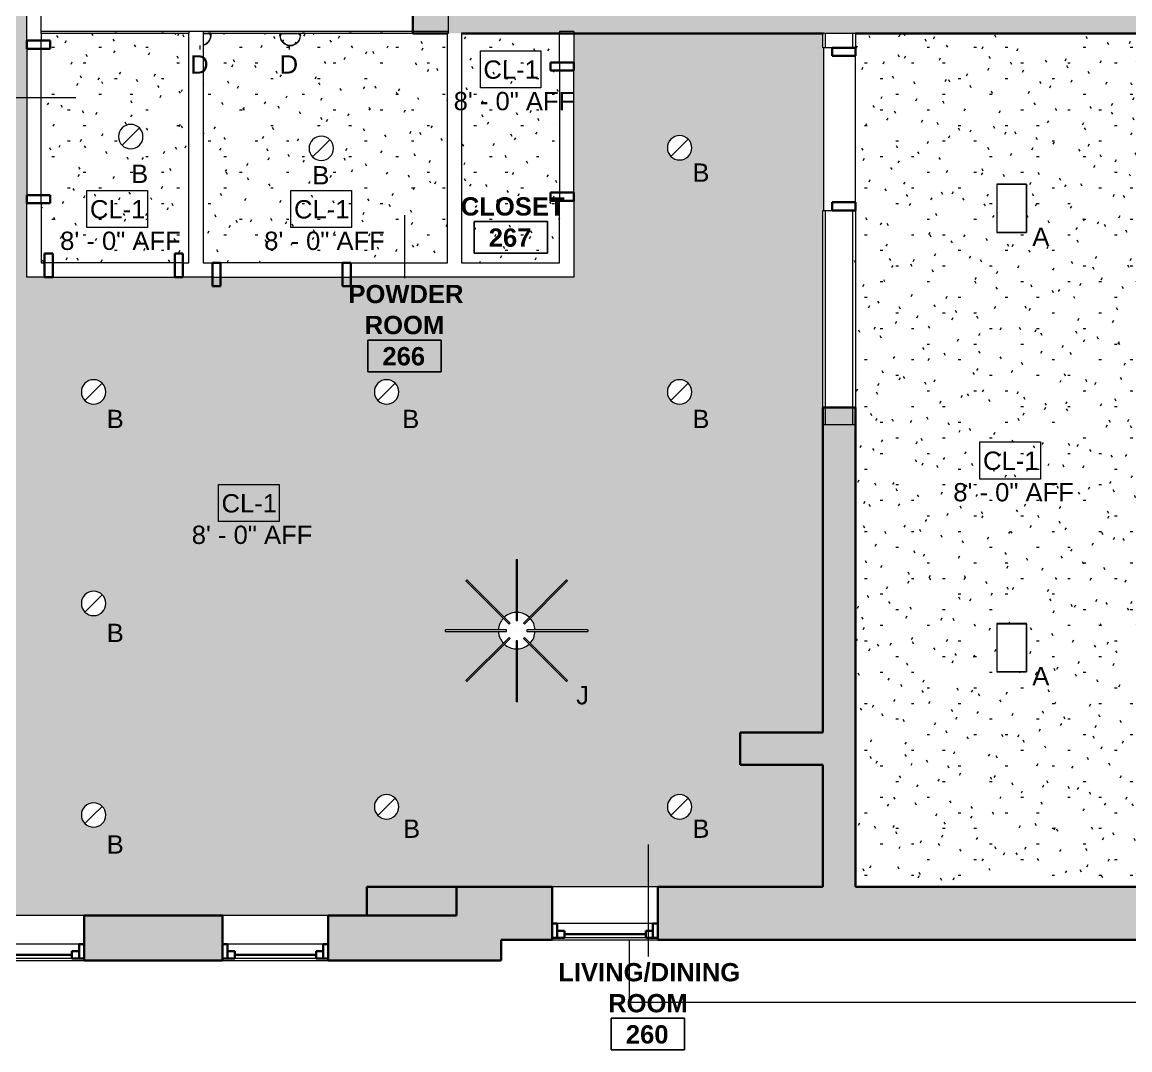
# Model space of a CAD drawing. Header units: inches. Extents: x -529 to 1015, y -2066 to -1239.
# Drawn here: x -391.3 to -119.1, y -1947.6 to -1694.9 of the extents above; entities that cross this region are included whole.
import ezdxf

# ---------------------------------------------------------------- set-up
doc = ezdxf.new("R2010")
doc.units = ezdxf.units.IN
doc.header["$MEASUREMENT"] = 0
for name, color, linetype, lineweight in [('A-AREA-IDEN', 2, 'Continuous', 9), ('A-CLNG', 13, 'Continuous', 18), ('A-CLNG-IDEN', 151, 'Continuous', 9), ('A-CLNG-PATT', 13, 'Continuous', 18), ('A-DOOR', 31, 'Continuous', 18), ('A-DOOR-FRAM', 31, 'Continuous', 30), ('A-GLAZ', 151, 'Continuous', 18), ('A-ROOF', 132, 'Continuous', 18), ('A-WALL', 113, 'Continuous', 18), ('A-WALL-PATT', 111, 'Continuous', 18), ('E-LITE-EQPM', 33, 'Continuous', 9), ('E-LITE-EQPM-IDEN', 33, 'Continuous', 9), ('I-WALL', 2, 'Continuous', 18)]:
    doc.layers.add(name, color=color, linetype=linetype, lineweight=lineweight)
doc.styles.add('Arial', font='arial.ttf', dxfattribs={"height": 4.5})
doc.styles.add('Swis721 Lt BT_1', font='swissl.ttf', dxfattribs={"height": 4.5})
doc.styles.add('Swis721 Lt BT_B', font='', dxfattribs={"height": 4.5})
doc.styles.get('Swis721 Lt BT_B').set_extended_font_data('Swis721 Lt BT', bold=True)
pattern_1 = [(0, (0, 0), (15.36, 3.84), [0.634, -10.886, 0.634, -10.886, -61.44]), (0, (0, 0), (15.36, 3.84), [-23.04, 0.634, -22.406, 0.634, -10.886, -26.88]), (0, (0, 0), (15.36, 3.84), [-57.6, 0.634, -7.046, 0.634, -18.566]), (120, (5.76, 1.92), (-11.0055376, 11.38215), [0.634, -10.886, 0.634, -10.886, -61.44]), (120, (5.76, 1.92), (-11.0055376, 11.38215), [-23.04, 0.634, -22.406, 0.634, -10.886, -26.88]), (120, (5.76, 1.92), (-11.0055376, 11.38215), [-57.6, 0.634, -7.046, 0.634, -18.566]), (240, (7.68, 9.6), (-4.3544624, -15.22215), [0.634, -10.886, 0.634, -10.886, -61.44]), (240, (7.68, 9.6), (-4.3544624, -15.22215), [-23.04, 0.634, -22.406, 0.634, -10.886, -26.88]), (240, (7.68, 9.6), (-4.3544624, -15.22215), [-57.6, 0.634, -7.046, 0.634, -18.566])]

# ---------------------------------------------------------------- blocks, each defined once
blk = doc.blocks.new('extra piece - extra piece-5080210-2ND FLOOR - RCP')
at = {"layer": 'A-WALL', "lineweight": 9}
blk.add_hatch(color=7, dxfattribs=at).paths.add_polyline_path([(-284.58, -1914.58), (-284.58, -1907.52), (-306.63, -1907.52), (-306.63, -1914.58)], flags=0)
at = {"layer": 'A-WALL', "color": 8, "lineweight": 30}
for p, q in [((-306.63, -1907.52), (-284.58, -1907.52)), ((-306.63, -1914.58), (-306.63, -1907.52)), ((-284.58, -1907.52), (-284.58, -1914.58)), ((-284.58, -1914.58), (-306.63, -1914.58))]:
    blk.add_line(p, q, dxfattribs=at)
blk = doc.blocks.new('Window-Double-Hung - 26_ x 42_-5128332-2ND FLOOR - RCP')
at = {"layer": 'A-GLAZ', "color": 8, "lineweight": 30}
for p, q in [((-13, 6.5), (-13, -6.5)), ((-13, 6), (-10, 6)), ((-11.75, 6), (-11.75, 2.5)), ((-10, 6), (-10, 4.25)), ((10, 6), (13, 6)), ((10, 6), (10, 4.25)), ((11.75, 6), (11.75, 2.5)), ((13, -6.5), (13, 6.5)), ((-11.75, 4.25), (-10, 4.25)), ((-10, 5.125), (10, 5.125)), ((11.75, 4.25), (10, 4.25)), ((-13, 2.5), (-11.75, 2.5)), ((11.75, 2.5), (13, 2.5))]:
    blk.add_line(p, q, dxfattribs=at)
at = {"layer": 'A-GLAZ'}
for p, q in [((13, 6.5), (-13, 6.5)), ((-13, -6.5), (13, -6.5))]:
    blk.add_line(p, q, dxfattribs=at)
at = {"layer": 'A-GLAZ', "lineweight": 9}
for p, q in [((-10, 6), (10, 6)), ((-11.75, 2.5), (11.75, 2.5))]:
    blk.add_line(p, q, dxfattribs=at)
blk = doc.blocks.new('Window-Double-Hung - 26_ x 42_-5128400-2ND FLOOR - RCP')
at = {"layer": 'A-GLAZ', "color": 8, "lineweight": 30}
for p, q in [((-13, 5.5), (-13, -5.5)), ((13, -5.5), (13, 5.5)), ((-13, 5), (-10, 5)), ((-11.75, 5), (-11.75, 1.5)), ((-11.75, 3.25), (-10, 3.25)), ((-10, 5), (-10, 3.25)), ((-10, 4.125), (10, 4.125)), ((10, 5), (13, 5)), ((10, 5), (10, 3.25)), ((11.75, 3.25), (10, 3.25)), ((11.75, 5), (11.75, 1.5)), ((-13, 1.5), (-11.75, 1.5)), ((11.75, 1.5), (13, 1.5))]:
    blk.add_line(p, q, dxfattribs=at)
at = {"layer": 'A-GLAZ'}
for p, q in [((13, 5.5), (-13, 5.5)), ((-13, -5.5), (13, -5.5))]:
    blk.add_line(p, q, dxfattribs=at)
at = {"layer": 'A-GLAZ', "lineweight": 9}
for p, q in [((-10, 5), (10, 5)), ((-11.75, 1.5), (11.75, 1.5))]:
    blk.add_line(p, q, dxfattribs=at)
blk = doc.blocks.new('Single Flush - D1 2_6_ X 8_ - NOT FR-6102321-2ND FLOOR - RCP')
at = {"layer": 'A-DOOR-FRAM'}
for p, q in [((-17, 4), (-17, -1.75)), ((-17, 4), (-15, 4)), ((-15, 4), (-15, -1.75)), ((15.000004, 4), (15.000004, -1.75)), ((15.000004, 4), (17.000004, 4)), ((17.000004, 4), (17.000004, -1.75)), ((-17, -1.75), (-15, -1.75)), ((15.000004, -1.75), (17.000004, -1.75))]:
    blk.add_line(p, q, dxfattribs=at)
blk = doc.blocks.new('Downlight - Recessed Can - 6_ Incandescent - 277V-5290754-2ND FLOOR - RCP')
at = {"layer": 'E-LITE-EQPM'}
for q in [(-2.12, -2.12), (2.12, 2.12)]:
    blk.add_line((0, 0), q, dxfattribs=at)
for start, end in [(360, 180), (0, 180), (180, 360), (180, 360)]:
    blk.add_arc((0, 0), 3, start, end, dxfattribs=at)
blk = doc.blocks.new('Trybeca Rectangle Trimless 300mm 33W  HCOFO - Trybeca Rectangle Trimlles 300 mm  HCOFO Embossed matt white-5303995-2ND FLOOR - RCP')
at = {"layer": 'E-LITE-EQPM'}
for p, q in [((-3.61, -5.91), (-3.61, 5.91)), ((-3.61, 5.91), (3.6, 5.91)), ((3.6, 5.91), (3.6, -5.91)), ((3.6, -5.91), (-3.61, -5.91))]:
    blk.add_line(p, q, dxfattribs=at)
for centre, radius, start, end in [((-3.59, 5.89), 0.0375, 90, 180), ((3.58, 5.88), 0.0407, 0, 90), ((-3.59, -5.89), 0.0389, 180, 270), ((3.58, -5.89), 0.0393, 270, 0)]:
    blk.add_arc(centre, radius, start, end, dxfattribs=at)
blk = doc.blocks.new('Lightart-Echo-Revit - Fin Type A - 35_D x 14_H-8 Fins-5361502-2ND FLOOR - RCP')
at = {"layer": 'E-LITE-EQPM'}
for p, q in [((-0.18, 17.5), (-0.18, 2.5)), ((-0.18, 17.5), (0.18, 17.5)), ((0.18, 2.5), (0.18, 17.5)), ((-12.5, 12.25), (-12.25, 12.5)), ((-12.5, 12.25), (-1.89, 1.64)), ((-1.64, 1.89), (-12.25, 12.5)), ((12.25, 12.5), (1.64, 1.89)), ((1.89, 1.64), (12.5, 12.25)), ((12.25, 12.5), (12.5, 12.25)), ((-2.5, 0.18), (-17.5, 0.18)), ((-17.5, -0.18), (-17.5, 0.18)), ((-2.5, -0.18), (-2.5, 0.18)), ((-1.89, 1.64), (-1.64, 1.89)), ((-0.18, 2.5), (0.18, 2.5)), ((1.64, 1.89), (1.89, 1.64)), ((17.5, 0.18), (2.5, 0.18)), ((2.5, 0.18), (2.5, -0.18)), ((17.5, 0.18), (17.5, -0.18)), ((-17.5, -0.18), (-2.5, -0.18)), ((-1.89, -1.64), (-12.5, -12.25)), ((-12.25, -12.5), (-1.64, -1.89)), ((-1.64, -1.89), (-1.89, -1.64)), ((-0.18, -2.5), (-0.18, -17.5)), ((0.18, -2.5), (-0.18, -2.5)), ((0.18, -17.5), (0.18, -2.5)), ((1.89, -1.64), (1.64, -1.89)), ((1.64, -1.89), (12.25, -12.5)), ((12.5, -12.25), (1.89, -1.64)), ((2.5, -0.18), (17.5, -0.18)), ((-12.25, -12.5), (-12.5, -12.25)), ((12.5, -12.25), (12.25, -12.5)), ((0.18, -17.5), (-0.18, -17.5))]:
    blk.add_line(p, q, dxfattribs=at)
at = {"layer": 'E-LITE-EQPM', "flags": 128}
blk.add_lwpolyline([(0, 0), (0, 0), (0, 0)], dxfattribs=at)
blk.add_lwpolyline([(0, 0), (0, 0), (0, 0)], dxfattribs=at)
at = {"layer": 'E-LITE-EQPM'}
for start, end in [(137.2661, 177.7056), (92.2944, 132.7339), (47.2661, 87.7056), (2.2944, 42.7339), (182.2944, 222.7339), (317.2661, 357.7056), (227.2661, 267.7056), (272.2944, 312.7339)]:
    blk.add_arc((0, 0), 4.5, start, end, dxfattribs=at)
blk = doc.blocks.new('Single Flush - D1 3_ X 8_ - FR-6103358-2ND FLOOR - RCP')
at = {"layer": 'A-DOOR-FRAM'}
for p, q in [((-20, 1.75), (-20, -4)), ((-20, 1.75), (-18, 1.75)), ((-18, 1.75), (-18, -4)), ((18.000004, 1.75), (18.000004, -4)), ((18.000004, 1.75), (20.000004, 1.75)), ((20.000004, 1.75), (20.000004, -4)), ((-20, -4), (-18, -4)), ((18.000004, -4), (20.000004, -4))]:
    blk.add_line(p, q, dxfattribs=at)
blk = doc.blocks.new('Single Flush - D1 3_ X 8_  - NOT FR-6103434-2ND FLOOR - RCP')
at = {"layer": 'A-DOOR-FRAM'}
for p, q in [((-20, -4), (-20, 1.75)), ((-20, 1.75), (-18, 1.75)), ((-18, -4), (-18, 1.75)), ((18.000004, -4), (18.000004, 1.75)), ((18.000004, 1.75), (20.000004, 1.75)), ((20.000004, -4), (20.000004, 1.75)), ((-20, -4), (-18, -4)), ((18.000004, -4), (20.000004, -4))]:
    blk.add_line(p, q, dxfattribs=at)
blk = doc.blocks.new('spectrum-sconce_round - BATHROOM 5_W x 4_D x 9_25_H 2-V4-2ND FLOOR - RCP')
at = {"layer": 'E-LITE-EQPM'}
for p, q in [((-7.43, 2.99), (-7.26, 2.91)), ((-4.07, 3.22), (-4.06, 3.22)), ((-4.07, 3.09), (-4.07, 3.22)), ((-4.07, 3.22), (-4.07, 3.09)), ((-4.07, 3.2), (-4.06, 3.2)), ((-4.07, 3.11), (-4.07, 3.2)), ((-4.07, 3.2), (-4.07, 3.11)), ((-4.07, 3.09), (-4.07, 2.72)), ((-4.06, 3.09), (-4.07, 3.09)), ((-4.06, 3.22), (-4.06, 3.09)), ((-4.06, 3.09), (-4.06, 2.78)), ((-4.06, 2.78), (-4.03, 2.78)), ((-4.06, 2.72), (-4.06, 2.78)), ((-4.06, 2.77), (-4.03, 2.77)), ((-3.81, 2.73), (-4.06, 2.73)), ((-4.06, 2.72), (-4.06, 2.73)), ((-4.03, 3.09), (-4.03, 3.22)), ((-4.03, 2.78), (-4.03, 3.09)), ((-4.03, 3.06), (-3.86, 3.06)), ((-3.86, 2.87), (-4.03, 2.87)), ((-3.86, 2.86), (-4.03, 2.86)), ((-3.81, 2.73), (-3.68, 2.73)), ((-3.68, 2.73), (-3.81, 2.73)), ((-3.81, 2.72), (-3.81, 2.73)), ((-3.68, 2.73), (-3.68, 2.72)), ((-3.68, 2.73), (-3.07, 2.73)), ((-3.07, 2.73), (-3.68, 2.73)), ((-2.18, 2.73), (-3.07, 2.73)), ((4.59, 2.91), (4.76, 2.99))]:
    blk.add_line(p, q, dxfattribs=at)
at = {"layer": 'E-LITE-EQPM', "flags": 128}
for points in [[(-2.18, 5.64), (-2.64, 5.47), (-3.12, 5.17), (-3.51, 4.78), (-3.81, 4.3), (-4, 3.78), (-4.06, 3.22)], [(-4.03, 3.22), (-3.95, 3.81), (-3.74, 4.37), (-3.41, 4.86), (-2.96, 5.25), (-2.43, 5.53), (-2.19, 5.61)], [(-3.95, 3.79), (-3.74, 4.35), (-3.41, 4.84), (-2.96, 5.23), (-2.43, 5.51), (-2.19, 5.59)]]:
    blk.add_lwpolyline(points, dxfattribs=at)
at = {"layer": 'E-LITE-EQPM'}
for centre, start, end in [((-3.87, 2.97), 276.1329, 83.8671), ((-3.87, 2.97), 69.8893, 83.8671), ((-3.87, 2.95), 276.1329, 13.9779), ((-3.87, 2.95), 276.1329, 290.1107), ((-3.87, 2.97), 346.0221, 41.9336), ((-3.87, 2.95), 346.0221, 13.9779)]:
    blk.add_arc(centre, 0.0943, start, end, dxfattribs=at)
blk = doc.blocks.new('spectrum-sconce_round - BATHROOM 5_W x 4_D x 9_25_H 2-6078638-2ND FLOOR - RCP')
at = {"layer": 'E-LITE-EQPM'}
for p, q in [((-7.43, 2.99), (-7.26, 2.91)), ((-4.07, 3.22), (-4.06, 3.22)), ((-4.07, 3.09), (-4.07, 3.22)), ((-4.07, 3.22), (-4.07, 3.09)), ((-4.07, 3.2), (-4.06, 3.2)), ((-4.07, 3.11), (-4.07, 3.2)), ((-4.07, 3.2), (-4.07, 3.11)), ((-4.07, 3.09), (-4.07, 2.72)), ((-4.06, 3.09), (-4.07, 3.09)), ((-4.06, 3.22), (-4.06, 3.09)), ((-4.06, 3.09), (-4.06, 2.78)), ((-4.06, 2.78), (-4.03, 2.78)), ((-4.06, 2.72), (-4.06, 2.78)), ((-4.06, 2.77), (-4.03, 2.77)), ((-3.81, 2.73), (-4.06, 2.73)), ((-4.06, 2.72), (-4.06, 2.73)), ((-4.03, 3.09), (-4.03, 3.22)), ((-4.03, 2.78), (-4.03, 3.09)), ((-4.03, 3.06), (-3.86, 3.06)), ((-3.86, 2.87), (-4.03, 2.87)), ((-3.86, 2.86), (-4.03, 2.86)), ((-3.81, 2.73), (-3.68, 2.73)), ((-3.68, 2.73), (-3.81, 2.73)), ((-3.81, 2.72), (-3.81, 2.73)), ((-3.68, 2.73), (-3.68, 2.72)), ((-3.68, 2.73), (-3.07, 2.73)), ((-3.07, 2.73), (-3.68, 2.73)), ((-0.05, 2.73), (-3.07, 2.73)), ((-0.05, 2.73), (0.57, 2.73)), ((0.57, 2.73), (-0.05, 2.73)), ((0.57, 2.72), (0.57, 2.73)), ((0.57, 2.73), (0.69, 2.73)), ((0.69, 2.73), (0.57, 2.73)), ((0.94, 2.73), (0.69, 2.73)), ((0.69, 2.72), (0.69, 2.73)), ((0.75, 3.06), (0.91, 3.06)), ((0.91, 2.87), (0.75, 2.87)), ((0.91, 2.86), (0.75, 2.86)), ((0.91, 3.22), (0.91, 3.09)), ((0.91, 3.09), (0.91, 2.78)), ((0.91, 2.78), (0.94, 2.78)), ((0.91, 2.77), (0.94, 2.77)), ((0.94, 3.09), (0.94, 3.22)), ((0.94, 3.22), (0.96, 3.22)), ((0.94, 3.2), (0.96, 3.2)), ((0.94, 2.78), (0.94, 3.09)), ((0.96, 3.09), (0.94, 3.09)), ((0.94, 2.78), (0.94, 2.72)), ((0.94, 2.72), (0.94, 2.73)), ((0.96, 3.09), (0.96, 3.22)), ((0.96, 3.22), (0.96, 3.09)), ((0.96, 3.11), (0.96, 3.2)), ((0.96, 3.2), (0.96, 3.11)), ((0.96, 2.72), (0.96, 3.09)), ((4.59, 2.91), (4.76, 2.99))]:
    blk.add_line(p, q, dxfattribs=at)
at = {"layer": 'E-LITE-EQPM', "flags": 128}
for points in [[(-1.56, 5.72), (-2.11, 5.66), (-2.64, 5.47), (-3.12, 5.17), (-3.51, 4.78), (-3.81, 4.3), (-4, 3.78), (-4.06, 3.22)], [(-4.03, 3.22), (-3.95, 3.81), (-3.74, 4.37), (-3.41, 4.86), (-2.96, 5.25), (-2.43, 5.53), (-1.86, 5.67), (-1.26, 5.67), (-0.68, 5.53), (-0.16, 5.25), (0.29, 4.86), (0.63, 4.37), (0.84, 3.81), (0.91, 3.22)], [(-3.95, 3.79), (-3.74, 4.35), (-3.41, 4.84), (-2.96, 5.23), (-2.43, 5.51), (-1.86, 5.65), (-1.26, 5.65), (-0.68, 5.51), (-0.16, 5.23), (0.29, 4.84), (0.63, 4.35), (0.84, 3.79)], [(0.94, 3.22), (0.88, 3.78), (0.69, 4.3), (0.4, 4.78), (0, 5.17), (-0.47, 5.47), (-1, 5.66), (-1.56, 5.72)]]:
    blk.add_lwpolyline(points, dxfattribs=at)
at = {"layer": 'E-LITE-EQPM'}
for centre, start, end in [((-3.87, 2.97), 276.1329, 83.8671), ((-3.87, 2.97), 69.8893, 83.8671), ((-3.87, 2.95), 276.1329, 13.9779), ((-3.87, 2.95), 276.1329, 290.1107), ((-3.87, 2.97), 346.0221, 41.9336), ((-3.87, 2.95), 346.0221, 13.9779), ((0.76, 2.97), 96.1329, 263.8671), ((0.76, 2.97), 166.0221, 207.9557), ((0.76, 2.95), 166.0221, 207.9557), ((0.76, 2.95), 166.0221, 263.8671), ((0.76, 2.97), 124.0886, 152.0443)]:
    blk.add_arc(centre, 0.0943, start, end, dxfattribs=at)
blk = doc.blocks.new('Single Flush - D1 2_6_ X 8_ - NOT FR-6103599-2ND FLOOR - RCP')
at = {"layer": 'A-DOOR-FRAM'}
for p, q in [((-17, -4), (-17, 1.75)), ((-17, 1.75), (-15, 1.75)), ((-15, -4), (-15, 1.75)), ((15.000004, -4), (15.000004, 1.75)), ((15.000004, 1.75), (17.000004, 1.75)), ((17.000004, -4), (17.000004, 1.75)), ((-17, -4), (-15, -4)), ((15.000004, -4), (17.000004, -4))]:
    blk.add_line(p, q, dxfattribs=at)
blk = doc.blocks.new('Room Tag - Room Name and Number-3379422-2ND FLOOR - RCP')
at = {"layer": 'A-AREA-IDEN'}
for p, q in [((-0.1881, -0.1636), (-0.1881, -0.0018)), ((-0.1881, -0.0018), (0.1869, -0.0018)), ((0.1869, -0.0018), (-0.1881, -0.0018)), ((-0.1881, -0.0018), (-0.1881, -0.1636)), ((0.1869, -0.0018), (0.1869, -0.1636)), ((0.1869, -0.1636), (0.1869, -0.0018)), ((0.1869, -0.1636), (-0.1881, -0.1636)), ((-0.1881, -0.1636), (0.1869, -0.1636))]:
    blk.add_line(p, q, dxfattribs=at)

msp = doc.modelspace()

# ---------------------------------------------------------------- hatches: boundary and pattern name
at = {"layer": 'A-CLNG-PATT'}
h = msp.add_hatch(dxfattribs=at)
h.set_pattern_fill('FP_2', color=256, style=0, pattern_type=2)
h.set_pattern_definition(pattern_1)
h.paths.add_polyline_path([(-306.63, -1914.58), (-306.63, -1907.52), (-194.53, -1907.52), (-194.53, -1877.53), (-214.9, -1877.53), (-214.9, -1869.53), (-194.53, -1869.53), (-194.53, -1741.22), (-194.36, -1741.22), (-194.36, -1701.22), (-194.53, -1701.22), (-194.53, -1697.72), (-255.77, -1697.72), (-255.77, -1757.59), (-390.16, -1757.59), (-390.16, -1683.72), (-396.41, -1683.72), (-396.41, -1680.22), (-390.16, -1680.22), (-390.16, -1677.47), (-438.45, -1677.47), (-438.45, -1680.22), (-436.41, -1680.22), (-436.41, -1683.72), (-438.45, -1683.72), (-438.45, -1757.44), (-490.3, -1757.44), (-490.3, -1789.81), (-491.12, -1789.81), (-491.12, -1819.81), (-516.05, -1819.81), (-516.05, -1914.58), (-308.1, -1914.58)], flags=0)
h.paths.add_polyline_path([(-473.46, -1894.1), (-474.4, -1893.65), (-475.04, -1892.84), (-475.27, -1891.83), (-475.04, -1890.82), (-474.39, -1890.02), (-473.46, -1889.57), (-472.42, -1889.57), (-471.5, -1890.02), (-470.85, -1890.82), (-470.62, -1891.83), (-470.86, -1892.85), (-471.5, -1893.65), (-472.43, -1894.1), (-473.44, -1894.1)], flags=0)
h.paths.add_polyline_path([(-373.77, -1892.83), (-374.55, -1892.73), (-375.27, -1892.43), (-375.89, -1891.95), (-376.37, -1891.33), (-376.67, -1890.61), (-376.77, -1889.83), (-376.67, -1889.06), (-376.37, -1888.33), (-375.89, -1887.71), (-375.27, -1887.23), (-374.55, -1886.93), (-373.77, -1886.83), (-373, -1886.93), (-372.27, -1887.23), (-371.65, -1887.71), (-371.17, -1888.33), (-370.87, -1889.06), (-370.77, -1889.83), (-370.87, -1890.61), (-371.19, -1891.36), (-371.65, -1891.95), (-372.27, -1892.43), (-373, -1892.73)], flags=0)
h.paths.add_polyline_path([(-229.77, -1890.83), (-230.55, -1890.73), (-231.27, -1890.43), (-231.89, -1889.95), (-232.37, -1889.33), (-232.67, -1888.61), (-232.77, -1887.83), (-232.67, -1887.06), (-232.37, -1886.33), (-231.89, -1885.71), (-231.27, -1885.23), (-230.55, -1884.93), (-229.77, -1884.83), (-229, -1884.93), (-228.27, -1885.23), (-227.65, -1885.71), (-227.17, -1886.33), (-226.87, -1887.06), (-226.77, -1887.83), (-226.87, -1888.61), (-227.17, -1889.33), (-227.65, -1889.95), (-228.27, -1890.43), (-229, -1890.73)], flags=0)
h.paths.add_polyline_path([(-301.77, -1890.83), (-302.55, -1890.73), (-303.27, -1890.43), (-303.89, -1889.95), (-304.37, -1889.33), (-304.67, -1888.61), (-304.77, -1887.83), (-304.67, -1887.06), (-304.37, -1886.33), (-303.89, -1885.71), (-303.27, -1885.23), (-302.55, -1884.93), (-301.77, -1884.83), (-301, -1884.93), (-300.27, -1885.23), (-299.65, -1885.71), (-299.17, -1886.33), (-298.87, -1887.06), (-298.77, -1887.83), (-298.87, -1888.61), (-299.17, -1889.33), (-299.65, -1889.95), (-300.27, -1890.43), (-301, -1890.73), (-301.11, -1890.74)], flags=0)
h.paths.add_polyline_path([(-431.92, -1877.56), (-434.21, -1877.56), (-436.49, -1873.63), (-434.2, -1869.69), (-429.68, -1869.69), (-427.39, -1873.63), (-429.68, -1877.56), (-431.71, -1877.56)], flags=0)
h.paths.add_polyline_path([(-269.95, -1862.03), (-269.95, -1849), (-271.16, -1848.81), (-272.42, -1848.17), (-272.79, -1847.8), (-282.02, -1857.03), (-282.27, -1856.78), (-273.04, -1847.55), (-273.41, -1847.18), (-274.05, -1845.92), (-274.24, -1844.71), (-287.27, -1844.71), (-287.27, -1844.35), (-274.24, -1844.35), (-274.05, -1843.14), (-273.41, -1841.89), (-273.04, -1841.52), (-282.27, -1832.28), (-282.02, -1832.03), (-272.79, -1841.27), (-272.42, -1840.89), (-271.16, -1840.25), (-269.95, -1840.06), (-269.95, -1827.03), (-269.6, -1827.03), (-269.6, -1840.06), (-268.38, -1840.25), (-267.13, -1840.89), (-266.76, -1841.27), (-257.52, -1832.03), (-257.27, -1832.28), (-266.51, -1841.52), (-266.13, -1841.89), (-265.49, -1843.14), (-265.3, -1844.35), (-252.27, -1844.35), (-252.27, -1844.71), (-265.3, -1844.71), (-265.49, -1845.92), (-266.14, -1847.19), (-266.51, -1847.55), (-257.27, -1856.78), (-257.52, -1857.03), (-266.76, -1847.8), (-267.13, -1848.17), (-268.38, -1848.81), (-269.6, -1849), (-269.6, -1862.03)], flags=0)
h.paths.add_polyline_path([(-472.43, -1858.1), (-473.48, -1858.09), (-474.4, -1857.65), (-475.04, -1856.84), (-475.27, -1855.83), (-475.04, -1854.82), (-474.39, -1854.02), (-473.46, -1853.57), (-472.42, -1853.57), (-471.5, -1854.02), (-470.85, -1854.82), (-470.62, -1855.83), (-470.85, -1856.84), (-471.5, -1857.65), (-472.43, -1858.1)], flags=0)
h.paths.add_polyline_path([(-430.15, -1850.61), (-434.21, -1850.61), (-436.49, -1846.68), (-434.2, -1842.75), (-429.68, -1842.75), (-427.39, -1846.68), (-429.68, -1850.61), (-429.94, -1850.61)], flags=0)
h.paths.add_polyline_path([(-268.04, -1846.91), (-268.04, -1846.91), (-268.13, -1846.79)], flags=0)
h.paths.add_polyline_path([(-271.32, -1842.4), (-271.32, -1842.4), (-271.41, -1842.27)], flags=0)
h.paths.add_polyline_path([(-373.77, -1840.83), (-374.55, -1840.73), (-375.27, -1840.43), (-375.89, -1839.95), (-376.37, -1839.33), (-376.67, -1838.61), (-376.77, -1837.83), (-376.67, -1837.06), (-376.37, -1836.33), (-375.89, -1835.71), (-375.27, -1835.23), (-374.55, -1834.93), (-373.77, -1834.83), (-373, -1834.93), (-372.27, -1835.23), (-371.65, -1835.71), (-371.17, -1836.33), (-370.87, -1837.06), (-370.77, -1837.83), (-370.87, -1838.61), (-371.17, -1839.33), (-371.65, -1839.95), (-372.27, -1840.43), (-373, -1840.73)], flags=0)
h.paths.add_polyline_path([(-429.68, -1822.58), (-434.21, -1822.58), (-436.49, -1818.65), (-434.2, -1814.71), (-429.68, -1814.71), (-427.39, -1818.65), (-429.6, -1822.44)], flags=0)
h.paths.add_polyline_path([(-472.94, -1822.1), (-473.48, -1822.09), (-474.4, -1821.65), (-475.04, -1820.84), (-475.27, -1819.83), (-475.04, -1818.82), (-474.39, -1818.02), (-473.46, -1817.57), (-472.42, -1817.57), (-471.5, -1818.02), (-470.85, -1818.82), (-470.64, -1819.88), (-470.85, -1820.84), (-471.5, -1821.65), (-472.43, -1822.1)], flags=0)
h.paths.add_polyline_path([(-514.3, -1789.06), (-514.3, -1758.19), (-516.05, -1758.19), (-516.05, -1789.06), (-515.37, -1789.06)], flags=0)
h.paths.add_polyline_path([(-301.77, -1788.83), (-302.55, -1788.73), (-303.27, -1788.43), (-303.89, -1787.95), (-304.37, -1787.33), (-304.67, -1786.61), (-304.77, -1785.83), (-304.67, -1785.06), (-304.37, -1784.33), (-303.89, -1783.71), (-303.27, -1783.23), (-302.55, -1782.93), (-301.77, -1782.83), (-301, -1782.93), (-300.27, -1783.23), (-299.65, -1783.71), (-299.17, -1784.33), (-298.87, -1785.06), (-298.77, -1785.83), (-298.87, -1786.61), (-299.17, -1787.33), (-299.65, -1787.95), (-300.27, -1788.43), (-301, -1788.73)], flags=0)
h.paths.add_polyline_path([(-373.77, -1788.83), (-374.55, -1788.73), (-375.27, -1788.43), (-375.89, -1787.95), (-376.37, -1787.33), (-376.67, -1786.61), (-376.77, -1785.83), (-376.67, -1785.06), (-376.37, -1784.33), (-375.89, -1783.71), (-375.27, -1783.23), (-374.55, -1782.93), (-373.77, -1782.83), (-373, -1782.93), (-372.27, -1783.23), (-371.65, -1783.71), (-371.17, -1784.33), (-370.87, -1785.06), (-370.77, -1785.83), (-370.87, -1786.61), (-371.17, -1787.33), (-371.65, -1787.95), (-372.27, -1788.43), (-373, -1788.73)], flags=0)
h.paths.add_polyline_path([(-229.77, -1788.83), (-230.55, -1788.73), (-231.27, -1788.43), (-231.89, -1787.95), (-232.37, -1787.33), (-232.67, -1786.61), (-232.77, -1785.83), (-232.67, -1785.06), (-232.37, -1784.33), (-231.89, -1783.71), (-231.27, -1783.23), (-230.55, -1782.93), (-229.77, -1782.83), (-229, -1782.93), (-228.27, -1783.23), (-227.65, -1783.71), (-227.17, -1784.33), (-226.87, -1785.06), (-226.77, -1785.83), (-226.87, -1786.61), (-227.17, -1787.33), (-227.65, -1787.95), (-228.27, -1788.43), (-229, -1788.73)], flags=0)
h.paths.add_polyline_path([(-473.46, -1786.1), (-474.4, -1785.65), (-475.04, -1784.84), (-475.27, -1783.83), (-475.04, -1782.82), (-474.4, -1782.02), (-473.46, -1781.57), (-472.43, -1781.57), (-471.5, -1782.02), (-470.85, -1782.82), (-470.62, -1783.83), (-470.85, -1784.84), (-471.5, -1785.65), (-472.43, -1786.1), (-472.95, -1786.1)], flags=0)
h.paths.add_polyline_path([(-414.41, -1737.51), (-415.18, -1737.41), (-415.91, -1737.11), (-416.53, -1736.63), (-417.01, -1736.01), (-417.31, -1735.29), (-417.41, -1734.51), (-417.31, -1733.73), (-417.01, -1733.01), (-416.53, -1732.39), (-415.91, -1731.91), (-415.18, -1731.61), (-414.41, -1731.51), (-413.63, -1731.61), (-412.91, -1731.91), (-412.29, -1732.39), (-411.81, -1733.01), (-411.51, -1733.73), (-411.41, -1734.51), (-411.51, -1735.29), (-411.81, -1736.01), (-412.29, -1736.63), (-412.91, -1737.11), (-413.63, -1737.41)], flags=0)
h.paths.add_polyline_path([(-229.77, -1728.83), (-230.55, -1728.73), (-231.27, -1728.43), (-231.89, -1727.95), (-232.37, -1727.33), (-232.67, -1726.61), (-232.77, -1725.83), (-232.67, -1725.06), (-232.37, -1724.33), (-231.89, -1723.71), (-231.27, -1723.23), (-230.55, -1722.93), (-229.77, -1722.83), (-229, -1722.93), (-228.27, -1723.23), (-227.65, -1723.71), (-227.17, -1724.33), (-226.87, -1725.06), (-226.77, -1725.83), (-226.87, -1726.61), (-227.17, -1727.33), (-227.65, -1727.95), (-228.27, -1728.43), (-229, -1728.73)], flags=0)
h = msp.add_hatch(dxfattribs=at)
h.set_pattern_fill('FP_1', color=256, style=0, pattern_type=2)
h.set_pattern_definition(pattern_1)
h.paths.add_polyline_path([(-385.82, -1754.09), (-350.32, -1754.09), (-350.32, -1697.72), (-386.66, -1697.72), (-386.66, -1754.09)], flags=0)
h.paths.add_polyline_path([(-364.63, -1726.08), (-365.41, -1725.98), (-366.13, -1725.68), (-366.75, -1725.21), (-367.23, -1724.58), (-367.53, -1723.86), (-367.63, -1723.08), (-367.53, -1722.31), (-367.23, -1721.58), (-366.75, -1720.96), (-366.13, -1720.49), (-365.41, -1720.19), (-364.63, -1720.08), (-363.85, -1720.19), (-363.13, -1720.49), (-362.51, -1720.96), (-362.03, -1721.58), (-361.73, -1722.31), (-361.63, -1723.08), (-361.73, -1723.86), (-362.03, -1724.58), (-362.51, -1725.21), (-363.13, -1725.68), (-363.85, -1725.98), (-364.04, -1726.01)], flags=0)
h = msp.add_hatch(dxfattribs=at)
h.set_pattern_fill('FP_1', color=256, style=0, pattern_type=2)
h.set_pattern_definition(pattern_1)
h.paths.add_polyline_path([(-286.82, -1754.09), (-286.82, -1697.72), (-322.93, -1697.72), (-322.95, -1698.22), (-323.02, -1698.81), (-323.23, -1699.37), (-323.55, -1699.84), (-323.92, -1700.19), (-324.36, -1700.47), (-324.89, -1700.66), (-325.5, -1700.71), (-326.06, -1700.64), (-326.56, -1700.46), (-327.02, -1700.16), (-327.41, -1699.76), (-327.71, -1699.28), (-327.89, -1698.76), (-327.96, -1698.05), (-327.96, -1697.72), (-344.93, -1697.72), (-344.95, -1698.22), (-345.02, -1698.81), (-345.24, -1699.38), (-345.55, -1699.84), (-345.92, -1700.19), (-346.36, -1700.47), (-346.82, -1700.65), (-346.82, -1754.09), (-308.1, -1754.09)], flags=0)
h.paths.add_polyline_path([(-317.82, -1728.97), (-318.6, -1728.87), (-319.38, -1728.53), (-319.94, -1728.09), (-320.42, -1727.47), (-320.72, -1726.75), (-320.82, -1725.97), (-320.72, -1725.19), (-320.42, -1724.47), (-319.94, -1723.85), (-319.32, -1723.37), (-318.6, -1723.07), (-317.82, -1722.97), (-317.05, -1723.07), (-316.32, -1723.37), (-315.7, -1723.85), (-315.22, -1724.47), (-314.92, -1725.19), (-314.82, -1725.97), (-314.92, -1726.75), (-315.22, -1727.47), (-315.7, -1728.09), (-316.32, -1728.57), (-317.05, -1728.87)], flags=0)
h.paths.add_polyline_path([(-325.45, -1700.65), (-325.09, -1700.64), (-324.49, -1700.47), (-324.04, -1700.24), (-323.56, -1699.78), (-323.24, -1699.29), (-323.05, -1698.76), (-322.98, -1698.06), (-323.19, -1698.04), (-323.23, -1697.93), (-323.17, -1697.86), (-323.05, -1697.86), (-322.98, -1697.86), (-322.98, -1697.77), (-322.95, -1697.77), (-322.95, -1697.73), (-327.95, -1697.73), (-327.95, -1697.77), (-327.92, -1697.78), (-327.92, -1697.86), (-327.71, -1697.88), (-327.69, -1697.89), (-327.67, -1697.99), (-327.75, -1698.06), (-327.92, -1698.08), (-327.91, -1698.22), (-327.84, -1698.81), (-327.62, -1699.37), (-327.28, -1699.86), (-326.82, -1700.25), (-326.26, -1700.53), (-325.74, -1700.65)], flags=0)
h.paths.add_polyline_path([(-346.82, -1700.57), (-346.49, -1700.47), (-346.04, -1700.24), (-345.56, -1699.78), (-345.23, -1699.27), (-345.05, -1698.76), (-344.98, -1698.06), (-345.19, -1698.04), (-345.23, -1697.93), (-345.17, -1697.86), (-345.05, -1697.86), (-344.98, -1697.86), (-344.98, -1697.77), (-344.95, -1697.77), (-344.95, -1697.73), (-346.82, -1697.73), (-346.82, -1700.53)], flags=0)
h = msp.add_hatch(dxfattribs=at)
h.set_pattern_fill('FP_1', color=256, style=0, pattern_type=2)
h.set_pattern_definition(pattern_1)
h.paths.add_polyline_path([(-280.13, -1754.09), (-259.27, -1754.09), (-259.27, -1697.72), (-283.32, -1697.72), (-283.32, -1754.09)], flags=0)
h = msp.add_hatch(dxfattribs=at)
h.set_pattern_fill('FP_1', color=256, style=0, pattern_type=2)
h.set_pattern_definition(pattern_1)
h.paths.add_polyline_path([(-110.51, -1907.52), (-110.51, -1697.72), (-186.53, -1697.72), (-186.53, -1907.52), (-168.25, -1907.52)], flags=0)
h.paths.add_polyline_path([(-150.76, -1854.65), (-151.76, -1854.65), (-151.76, -1842.8), (-144.51, -1842.8), (-144.51, -1854.65), (-147.27, -1854.65)], flags=0)
h.paths.add_polyline_path([(-150.76, -1746.65), (-151.76, -1746.65), (-151.76, -1734.8), (-144.51, -1734.8), (-144.51, -1746.65), (-149.02, -1746.65)], flags=0)
at = {"layer": 'A-WALL-PATT', "lineweight": 9}
for points in [[(-194.36, -1697.72), (-194.36, -1684.72), (-295.32, -1684.72), (-295.32, -1697.72), (-194.53, -1697.72)], [(-193.91, -1697.72), (-186.36, -1697.72), (-186.36, -1684.72), (-194.36, -1684.72), (-194.36, -1697.72)], [(357.94, -1697.72), (357.94, -1684.72), (-186.36, -1684.72), (-186.36, -1697.72), (335.23, -1697.72)], [(-186.53, -1907.52), (-186.53, -1789.65), (-194.53, -1789.65), (-194.53, -1907.52)], [(-194.53, -1877.53), (-194.53, -1869.53), (-214.9, -1869.53), (-214.9, -1877.53)], [(-280.13, -1925.58), (-273.58, -1925.58), (-273.58, -1907.52), (-284.58, -1907.52), (-284.58, -1925.58)]]:
    msp.add_hatch(color=7, dxfattribs=at).paths.add_polyline_path(points, flags=0)
h = msp.add_hatch(dxfattribs=at)
h.set_pattern_fill('FP_1', color=256, style=0, pattern_type=2)
h.set_pattern_definition(pattern_1)
h.paths.add_polyline_path([(-286.63, -1697.72), (-286.63, -1697.22), (-346.82, -1697.22), (-346.82, -1697.72), (-308.1, -1697.72)], flags=0)
h.paths.add_polyline_path([(-364.04, -1697.72), (-350.32, -1697.72), (-350.32, -1697.22), (-386.66, -1697.22), (-386.66, -1697.72), (-378.03, -1697.72)], flags=0)
h = msp.add_hatch(dxfattribs=at)
h.set_pattern_fill('FP_1', color=256, style=0, pattern_type=2)
h.set_pattern_definition(pattern_1)
h.paths.add_polyline_path([(-187.16, -1793.9), (-186.53, -1793.9), (-186.53, -1741.22), (-187.16, -1741.22), (-187.16, -1761.09)], flags=0)
h.paths.add_polyline_path([(-187.16, -1701.22), (-186.53, -1701.22), (-186.53, -1697.72), (-187.16, -1697.72)], flags=0)
h = msp.add_hatch(color=7, dxfattribs=at)
h.paths.add_polyline_path([(335.08, -1920.52), (335.08, -1914.91), (351.7, -1914.91), (351.7, -1907.52), (201.3, -1907.52), (201.3, -1920.52), (279.29, -1920.52)], flags=0)
h.paths.add_polyline_path([(133.05, -1920.52), (180.3, -1920.52), (180.3, -1907.52), (97.05, -1907.52), (97.05, -1920.52), (120.05, -1920.52)], flags=0)
h.paths.add_polyline_path([(76.05, -1920.52), (76.05, -1907.52), (-16.81, -1907.52), (-16.81, -1920.52), (55.52, -1920.52)], flags=0)
h.paths.add_polyline_path([(-37.81, -1920.52), (-37.81, -1907.52), (-235.08, -1907.52), (-235.08, -1920.52), (-73.81, -1920.52), (-73.81, -1916.91), (-64.92, -1916.91), (-64.92, -1920.52), (-56.36, -1920.52)], flags=0)
h.paths.add_polyline_path([(-261.08, -1920.52), (-261.08, -1907.52), (-273.58, -1907.52), (-273.58, -1920.52)], flags=0)
h = msp.add_hatch(color=7, dxfattribs=at)
h.paths.add_polyline_path([(-316.08, -1925.58), (-284.58, -1925.58), (-284.58, -1914.58), (-316.08, -1914.58), (-316.08, -1917.41)], flags=0)
h.paths.add_polyline_path([(-376.08, -1925.58), (-342.08, -1925.58), (-342.08, -1914.58), (-376.08, -1914.58), (-376.08, -1917.41)], flags=0)
h.paths.add_polyline_path([(-448.08, -1925.58), (-448.08, -1914.58), (-476.67, -1914.58), (-476.67, -1925.58)], flags=0)
h.paths.add_polyline_path([(-402.08, -1925.58), (-402.08, -1914.58), (-422.08, -1914.58), (-422.08, -1925.58)], flags=0)
h.paths.add_polyline_path([(-520.17, -1925.58), (-502.67, -1925.58), (-502.67, -1914.58), (-520.17, -1914.58), (-520.17, -1915.08)], flags=0)

# ---------------------------------------------------------------- linework, layer by layer
at = {"layer": 'A-AREA-IDEN'}
for p, q in [((-378.1, -1713.54), (-399.46, -1713.54)), ((-297.36, -1742.38), (-297.34, -1757.89)), ((-237.52, -1897.1), (-237.51, -1924.59))]:
    msp.add_line(p, q, dxfattribs=at)
at = {"layer": 'A-CLNG'}
for p, q in [((-390.16, -1699.47), (-390.16, -1739.47)), ((-386.66, -1739.47), (-386.66, -1699.47)), ((-194.36, -1701.22), (-194.36, -1741.22)), ((-186.53, -1741.22), (-186.53, -1701.22)), ((-259.27, -1704.84), (-259.27, -1738.84)), ((-255.77, -1738.84), (-255.77, -1704.84)), ((-144.51, -1734.8), (-151.76, -1734.8)), ((-151.76, -1734.8), (-151.76, -1746.65)), ((-144.51, -1746.65), (-144.51, -1734.8)), ((-151.76, -1746.65), (-144.51, -1746.65)), ((-351.82, -1754.09), (-385.82, -1754.09)), ((-310.57, -1754.09), (-344.57, -1754.09)), ((-385.82, -1757.59), (-351.82, -1757.59)), ((-344.57, -1757.59), (-310.57, -1757.59)), ((-144.51, -1842.8), (-151.76, -1842.8)), ((-151.76, -1842.8), (-151.76, -1854.65)), ((-144.51, -1854.65), (-144.51, -1842.8)), ((-151.76, -1854.65), (-144.51, -1854.65))]:
    msp.add_line(p, q, dxfattribs=at)
for centre, start, end in [((-364.63, -1723.08), 0, 180), ((-364.63, -1723.08), 180, 0), ((-317.82, -1725.97), 0, 180), ((-229.77, -1725.83), 0, 180), ((-317.82, -1725.97), 180, 0), ((-229.77, -1725.83), 180, 0), ((-373.77, -1785.83), 0, 180), ((-301.77, -1785.83), 0, 180), ((-229.77, -1785.83), 0, 180), ((-373.77, -1785.83), 180, 0), ((-301.77, -1785.83), 180, 0), ((-229.77, -1785.83), 180, 0), ((-373.77, -1837.83), 0, 180), ((-373.77, -1837.83), 180, 0), ((-301.77, -1887.83), 0, 180), ((-229.77, -1887.83), 0, 180), ((-373.77, -1889.83), 0, 180), ((-301.77, -1887.83), 180, 0), ((-229.77, -1887.83), 180, 0), ((-373.77, -1889.83), 180, 0)]:
    msp.add_arc(centre, 3, start, end, dxfattribs=at)
at = {"layer": 'A-CLNG-IDEN', "flags": 128}
for points in [[(-278.72, -1701.98), (-263.84, -1701.98), (-263.84, -1711.12), (-278.72, -1711.12)], [(-375.41, -1736.33), (-360.53, -1736.33), (-360.53, -1745.46), (-375.41, -1745.46)], [(-325.26, -1736.33), (-310.38, -1736.33), (-310.38, -1745.46), (-325.26, -1745.46)], [(-155.94, -1798.12), (-141.06, -1798.12), (-141.06, -1807.26), (-155.94, -1807.26)], [(-343.07, -1808.59), (-328.19, -1808.59), (-328.19, -1817.73), (-343.07, -1817.73)]]:
    msp.add_lwpolyline(points, close=True, dxfattribs=at)
at = {"layer": 'A-ROOF'}
for p, q in [((-242.08, -1935.91), (-242.08, -1920.52)), ((327.58, -1935.91), (-242.08, -1935.91))]:
    msp.add_line(p, q, dxfattribs=at)
at = {"layer": 'A-WALL', "color": 8, "lineweight": 30}
for p, q in [((-295.32, -1697.72), (-295.32, -1515.05)), ((-286.82, -1697.72), (-295.32, -1697.72)), ((-194.36, -1697.72), (-283.32, -1697.72)), ((-110.51, -1697.72), (-186.53, -1697.72)), ((-284.58, -1907.52), (-261.08, -1907.52)), ((-284.58, -1914.58), (-284.58, -1907.52)), ((-235.08, -1907.52), (-194.53, -1907.52)), ((-186.53, -1907.52), (-110.51, -1907.52)), ((-376.08, -1914.58), (-342.08, -1914.58)), ((-316.08, -1914.58), (-284.58, -1914.58)), ((-261.08, -1920.52), (-273.58, -1920.52)), ((-273.58, -1920.52), (-273.58, -1925.58)), ((-86.81, -1920.52), (-235.08, -1920.52)), ((-342.08, -1925.58), (-376.08, -1925.58)), ((-273.58, -1925.58), (-316.08, -1925.58))]:
    msp.add_line(p, q, dxfattribs=at)
at = {"layer": 'A-WALL'}
for p, q in [((-386.66, -1697.72), (-386.66, -1693.09)), ((-286.63, -1697.22), (-386.66, -1697.22)), ((-350.32, -1697.22), (-350.32, -1697.72)), ((-346.82, -1697.22), (-346.82, -1697.72)), ((-259.27, -1697.22), (-259.27, -1697.72)), ((-255.77, -1697.22), (-255.77, -1697.72)), ((-193.91, -1701.22), (-193.91, -1697.72)), ((-187.16, -1701.22), (-187.16, -1697.72)), ((-193.91, -1793.9), (-193.91, -1741.22)), ((-187.16, -1793.9), (-187.16, -1741.22))]:
    msp.add_line(p, q, dxfattribs=at)
at = {"layer": 'A-WALL', "color": 55}
msp.add_line((-186.53, -1697.72), (-194.36, -1697.72), dxfattribs=at)
at = {"layer": 'E-LITE-EQPM-IDEN'}
for p, q in [((-347.67, -1700.72), (-347.67, -1701.7)), ((-325.67, -1700.72), (-325.67, -1701.7))]:
    msp.add_line(p, q, dxfattribs=at)
at = {"layer": 'I-WALL'}
for p, q in [((-390.16, -1699.47), (-390.16, -1683.72)), ((-286.63, -1693.09), (-286.63, -1697.72)), ((-386.66, -1697.72), (-386.66, -1699.47)), ((-350.32, -1697.72), (-386.66, -1697.72)), ((-350.32, -1754.09), (-350.32, -1697.72)), ((-346.82, -1697.72), (-346.82, -1754.09)), ((-286.63, -1697.72), (-346.82, -1697.72)), ((-286.82, -1754.09), (-286.82, -1697.72)), ((-283.32, -1697.72), (-283.32, -1754.09)), ((-259.27, -1704.84), (-259.27, -1697.72)), ((-255.77, -1697.72), (-255.77, -1704.84)), ((-194.53, -1701.22), (-194.53, -1697.72)), ((-186.53, -1697.72), (-186.53, -1701.22)), ((-386.66, -1699.47), (-390.16, -1699.47)), ((-186.53, -1701.22), (-194.53, -1701.22)), ((-255.77, -1704.84), (-259.27, -1704.84)), ((-259.27, -1754.09), (-259.27, -1738.84)), ((-259.27, -1738.84), (-255.77, -1738.84)), ((-255.77, -1738.84), (-255.77, -1757.59)), ((-390.16, -1757.59), (-390.16, -1739.47)), ((-390.16, -1739.47), (-386.66, -1739.47)), ((-386.66, -1739.47), (-386.66, -1754.09)), ((-194.53, -1789.65), (-194.53, -1741.22)), ((-194.53, -1741.22), (-186.53, -1741.22)), ((-186.53, -1741.22), (-186.53, -1789.65)), ((-386.66, -1754.09), (-385.82, -1754.09)), ((-385.82, -1754.09), (-385.82, -1757.59)), ((-351.82, -1757.59), (-351.82, -1754.09)), ((-351.82, -1754.09), (-350.32, -1754.09)), ((-346.82, -1754.09), (-344.57, -1754.09)), ((-344.57, -1754.09), (-344.57, -1757.59)), ((-310.57, -1757.59), (-310.57, -1754.09)), ((-310.57, -1754.09), (-286.82, -1754.09)), ((-283.32, -1754.09), (-259.27, -1754.09)), ((-385.82, -1757.59), (-390.16, -1757.59)), ((-344.57, -1757.59), (-351.82, -1757.59)), ((-255.77, -1757.59), (-310.57, -1757.59)), ((-186.53, -1793.9), (-194.53, -1793.9))]:
    msp.add_line(p, q, dxfattribs=at)
at = {"layer": 'I-WALL', "lineweight": 9}
msp.add_line((-255.77, -1697.22), (-259.27, -1697.22), dxfattribs=at)
at = {"layer": 'I-WALL', "color": 8, "lineweight": 30}
for p, q in [((-194.53, -1869.53), (-194.53, -1789.65)), ((-194.53, -1789.65), (-186.53, -1789.65)), ((-186.53, -1789.65), (-186.53, -1907.52)), ((-214.9, -1869.53), (-194.53, -1869.53)), ((-214.9, -1877.53), (-214.9, -1869.53)), ((-194.53, -1877.53), (-214.9, -1877.53)), ((-194.53, -1907.52), (-194.53, -1877.53))]:
    msp.add_line(p, q, dxfattribs=at)

# ---------------------------------------------------------------- block references
at = {"layer": 'A-AREA-IDEN', "xscale": 47.99999999999997, "yscale": 47.99999999999997, "zscale": 47.99999999999997}
for p in [(-271.22, -1743.85), (-297.34, -1773.01), (-237.52, -1939.71)]:
    msp.add_blockref('Room Tag - Room Name and Number-3379422-2ND FLOOR - RCP', p, dxfattribs=at)
at = {"layer": 'A-DOOR'}
for name, p, rotation in [('Single Flush - D1 3_ X 8_  - NOT FR-6103434-2ND FLOOR - RCP', (-388.41, -1719.47), 89.99999999999991), ('Single Flush - D1 3_ X 8_ - FR-6103358-2ND FLOOR - RCP', (-190.53, -1721.22), 89.99999999999993), ('Single Flush - D1 2_6_ X 8_ - NOT FR-6102321-2ND FLOOR - RCP', (-257.52, -1721.84), 89.99999999999993), ('Single Flush - D1 2_6_ X 8_ - NOT FR-6103599-2ND FLOOR - RCP', (-368.82, -1755.84), 180), ('Single Flush - D1 2_6_ X 8_ - NOT FR-6102321-2ND FLOOR - RCP', (-327.57, -1755.84), 180)]:
    msp.add_blockref(name, p, dxfattribs=dict(at, rotation=rotation))
at = {"layer": 'A-GLAZ', "rotation": 180}
for name, p in [('Window-Double-Hung - 26_ x 42_-5128332-2ND FLOOR - RCP', (-248.08, -1914.02)), ('Window-Double-Hung - 26_ x 42_-5128400-2ND FLOOR - RCP', (-389.08, -1920.08)), ('Window-Double-Hung - 26_ x 42_-5128400-2ND FLOOR - RCP', (-329.08, -1920.08))]:
    msp.add_blockref(name, p, dxfattribs=at)
at = {"layer": 'A-WALL', "lineweight": 9}
msp.add_blockref('extra piece - extra piece-5080210-2ND FLOOR - RCP', (0, 0), dxfattribs=at)
at = {"layer": 'E-LITE-EQPM', "rotation": 180}
for name, p in [('spectrum-sconce_round - BATHROOM 5_W x 4_D x 9_25_H 2-V4-2ND FLOOR - RCP', (-349, -1695)), ('spectrum-sconce_round - BATHROOM 5_W x 4_D x 9_25_H 2-6078638-2ND FLOOR - RCP', (-327, -1695)), ('Trybeca Rectangle Trimless 300mm 33W  HCOFO - Trybeca Rectangle Trimlles 300 mm  HCOFO Embossed matt white-5303995-2ND FLOOR - RCP', (-148.14, -1740.72)), ('Trybeca Rectangle Trimless 300mm 33W  HCOFO - Trybeca Rectangle Trimlles 300 mm  HCOFO Embossed matt white-5303995-2ND FLOOR - RCP', (-148.14, -1848.72))]:
    msp.add_blockref(name, p, dxfattribs=at)
at = {"layer": 'E-LITE-EQPM'}
for name, p in [('Downlight - Recessed Can - 6_ Incandescent - 277V-5290754-2ND FLOOR - RCP', (-364.63, -1723.08)), ('Downlight - Recessed Can - 6_ Incandescent - 277V-5290754-2ND FLOOR - RCP', (-317.82, -1725.97)), ('Downlight - Recessed Can - 6_ Incandescent - 277V-5290754-2ND FLOOR - RCP', (-229.77, -1725.83)), ('Downlight - Recessed Can - 6_ Incandescent - 277V-5290754-2ND FLOOR - RCP', (-373.77, -1785.83)), ('Downlight - Recessed Can - 6_ Incandescent - 277V-5290754-2ND FLOOR - RCP', (-301.77, -1785.83)), ('Downlight - Recessed Can - 6_ Incandescent - 277V-5290754-2ND FLOOR - RCP', (-229.77, -1785.83)), ('Lightart-Echo-Revit - Fin Type A - 35_D x 14_H-8 Fins-5361502-2ND FLOOR - RCP', (-269.77, -1844.53)), ('Downlight - Recessed Can - 6_ Incandescent - 277V-5290754-2ND FLOOR - RCP', (-373.77, -1837.83)), ('Downlight - Recessed Can - 6_ Incandescent - 277V-5290754-2ND FLOOR - RCP', (-301.77, -1887.83)), ('Downlight - Recessed Can - 6_ Incandescent - 277V-5290754-2ND FLOOR - RCP', (-229.77, -1887.83)), ('Downlight - Recessed Can - 6_ Incandescent - 277V-5290754-2ND FLOOR - RCP', (-373.77, -1889.83))]:
    msp.add_blockref(name, p, dxfattribs=at)

# ---------------------------------------------------------------- texts
at = {"layer": 'A-AREA-IDEN', "char_height": 4.5, "attachment_point": 1, "style": 'Swis721 Lt BT_B'}
for s, insert, width in [('CLOSET', (-283.52, -1737.99), 29.694), ('267', (-276.66, -1745.65), 12.726), ('POWDER', (-311.15, -1759.52), 33.33), ('ROOM', (-307.15, -1767.14), 23.7855), ('266', (-302.79, -1774.81), 12.726), ('LIVING/DINING', (-259.57, -1926.22), 53.328), ('ROOM', (-247.32, -1933.84), 23.7855), ('260', (-242.96, -1941.51), 12.726)]:
    msp.add_mtext(s, dxfattribs=dict(at, insert=insert, width=width))
at = {"layer": 'A-CLNG-IDEN', "char_height": 4.5, "attachment_point": 1, "style": 'Swis721 Lt BT_1'}
for s, insert, width in [('CL-1', (-277.97, -1704.36), 16.059), ('8\' - 0" AFF', (-285.28, -1712.1), 33.7845), ('CL-1', (-374.66, -1738.7), 16.059), ('CL-1', (-324.51, -1738.7), 16.059), ('8\' - 0" AFF', (-381.98, -1746.44), 33.7845), ('8\' - 0" AFF', (-331.83, -1746.44), 33.7845), ('CL-1', (-155.19, -1800.5), 16.059), ('8\' - 0" AFF', (-162.5, -1808.24), 33.7845), ('CL-1', (-342.32, -1810.97), 16.059), ('8\' - 0" AFF', (-349.64, -1818.71), 33.7845)]:
    msp.add_mtext(s, dxfattribs=dict(at, insert=insert, width=width))
at = {"layer": 'E-LITE-EQPM-IDEN', "char_height": 4.5, "attachment_point": 1, "style": 'Arial'}
for s, insert, width in [('D', (-350.04, -1703.08), 5.6055), ('D', (-328.04, -1703.08), 5.6055), ('B', (-364.54, -1729.97), 5.151), ('B', (-320.01, -1730.34), 5.151), ('B', (-226.61, -1729.69), 5.151), ('A', (-143.08, -1745.44), 5.151), ('B', (-370.54, -1790.24), 5.151), ('B', (-297.92, -1790.24), 5.151), ('B', (-226.61, -1790.24), 5.151), ('B', (-370.54, -1842.82), 5.151), ('A', (-143.08, -1853.44), 5.151), ('J', (-255.17, -1858.15), 3.939), ('B', (-297.71, -1890.95), 5.151), ('B', (-226.61, -1890.95), 5.151), ('B', (-370.54, -1894.82), 5.151)]:
    msp.add_mtext(s, dxfattribs=dict(at, insert=insert, width=width))

doc.saveas('drawing.dxf')
